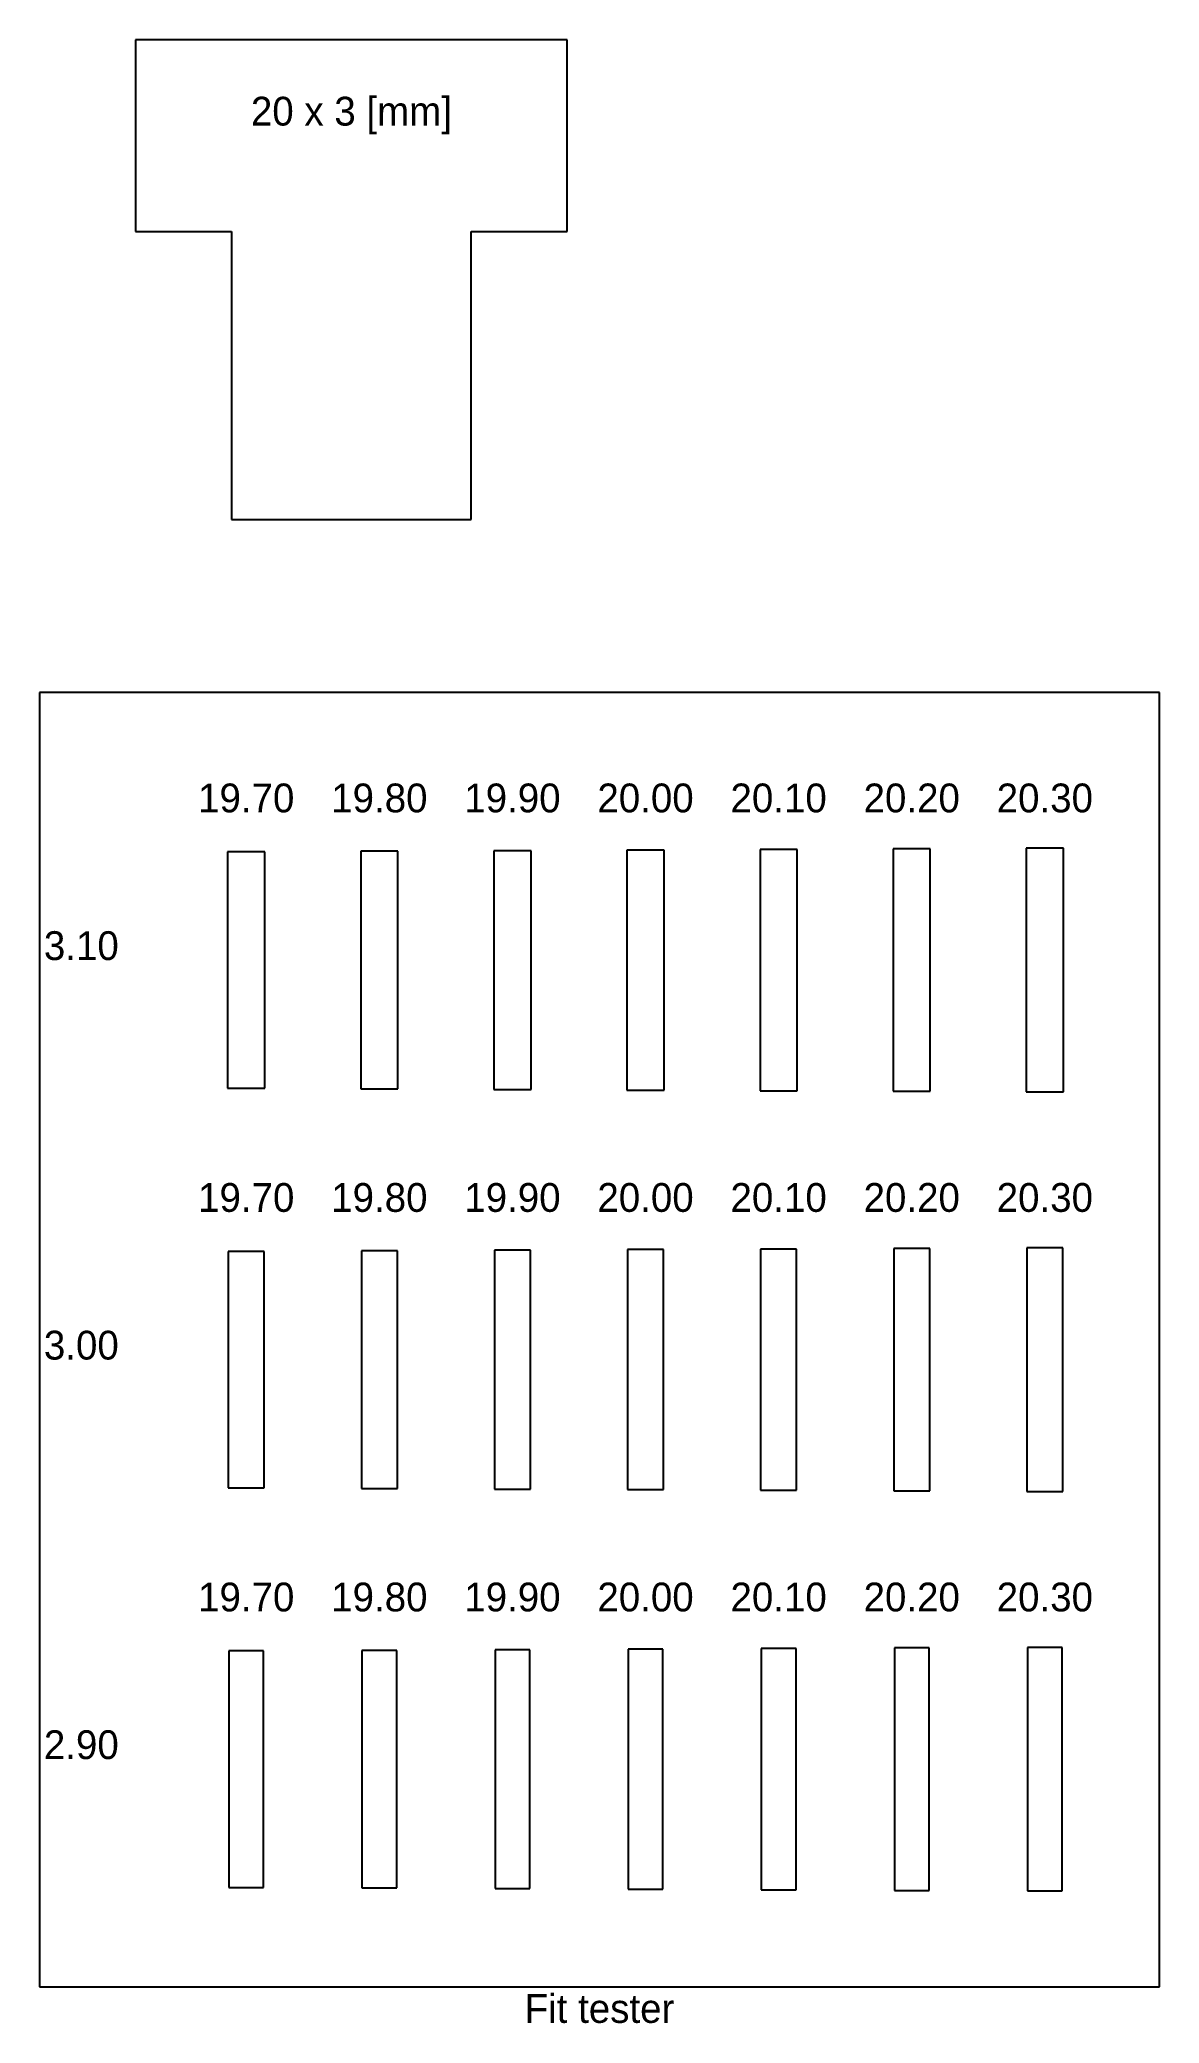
# Model space of a CAD drawing. Header units: millimetres. Extents: x 0 to 93, y -3 to 162.
import ezdxf
from ezdxf.enums import TextEntityAlignment as Align

# ---------------------------------------------------------------- set-up
doc = ezdxf.new("R2010")
doc.units = ezdxf.units.MM
for name, color, linetype in [('HOLES', 1, 'CONTINUOUS'), ('NUMBERS', 7, 'CONTINUOUS'), ('OUTSIDE', 1, 'CONTINUOUS'), ('TEXT', 7, 'CONTINUOUS')]:
    doc.layers.add(name, color=color, linetype=linetype)

msp = doc.modelspace()

# ---------------------------------------------------------------- linework, layer by layer
at = {"layer": 'HOLES'}
for p, q in [((18.78, 94.6), (15.68, 94.6)), ((15.68, 94.6), (15.68, 74.9)), ((18.78, 74.9), (18.78, 94.6)), ((29.88, 94.65), (26.78, 94.65)), ((26.78, 94.65), (26.78, 74.85)), ((29.88, 74.85), (29.88, 94.65)), ((40.98, 94.7), (37.88, 94.7)), ((37.88, 94.7), (37.88, 74.8)), ((40.98, 74.8), (40.98, 94.7)), ((52.08, 94.75), (48.98, 94.75)), ((48.98, 94.75), (48.98, 74.75)), ((52.08, 74.75), (52.08, 94.75)), ((63.18, 94.8), (60.08, 94.8)), ((60.08, 94.8), (60.08, 74.7)), ((63.18, 74.7), (63.18, 94.8)), ((74.28, 94.85), (71.18, 94.85)), ((71.18, 94.85), (71.18, 74.65)), ((74.28, 74.65), (74.28, 94.85)), ((85.38, 94.9), (82.28, 94.9)), ((82.28, 94.9), (82.28, 74.6)), ((85.38, 74.6), (85.38, 94.9)), ((15.68, 74.9), (18.78, 74.9)), ((26.78, 74.85), (29.88, 74.85)), ((37.88, 74.8), (40.98, 74.8)), ((48.98, 74.75), (52.08, 74.75)), ((60.08, 74.7), (63.18, 74.7)), ((71.18, 74.65), (74.28, 74.65)), ((82.28, 74.6), (85.38, 74.6)), ((18.73, 61.3), (15.73, 61.3)), ((15.73, 61.3), (15.73, 41.6)), ((18.73, 41.6), (18.73, 61.3)), ((29.83, 61.35), (26.83, 61.35)), ((26.83, 61.35), (26.83, 41.55)), ((29.83, 41.55), (29.83, 61.35)), ((40.93, 61.4), (37.93, 61.4)), ((37.93, 61.4), (37.93, 41.5)), ((40.93, 41.5), (40.93, 61.4)), ((52.03, 61.45), (49.03, 61.45)), ((49.03, 61.45), (49.03, 41.45)), ((52.03, 41.45), (52.03, 61.45)), ((63.13, 61.5), (60.13, 61.5)), ((60.13, 61.5), (60.13, 41.4)), ((63.13, 41.4), (63.13, 61.5)), ((74.23, 61.55), (71.23, 61.55)), ((71.23, 61.55), (71.23, 41.35)), ((74.23, 41.35), (74.23, 61.55)), ((85.33, 61.6), (82.33, 61.6)), ((82.33, 61.6), (82.33, 41.3)), ((85.33, 41.3), (85.33, 61.6)), ((15.73, 41.6), (18.73, 41.6)), ((26.83, 41.55), (29.83, 41.55)), ((37.93, 41.5), (40.93, 41.5)), ((49.03, 41.45), (52.03, 41.45)), ((60.13, 41.4), (63.13, 41.4)), ((71.23, 41.35), (74.23, 41.35)), ((82.33, 41.3), (85.33, 41.3)), ((51.98, 28.15), (49.08, 28.15)), ((49.08, 28.15), (49.08, 8.15)), ((51.98, 8.15), (51.98, 28.15)), ((63.08, 28.2), (60.18, 28.2)), ((60.18, 28.2), (60.18, 8.1)), ((63.08, 8.1), (63.08, 28.2)), ((74.18, 28.25), (71.28, 28.25)), ((71.28, 28.25), (71.28, 8.05)), ((74.18, 8.05), (74.18, 28.25)), ((85.28, 28.3), (82.38, 28.3)), ((82.38, 28.3), (82.38, 8)), ((85.28, 8), (85.28, 28.3)), ((18.68, 28), (15.78, 28)), ((15.78, 28), (15.78, 8.3)), ((18.68, 8.3), (18.68, 28)), ((29.78, 28.05), (26.88, 28.05)), ((26.88, 28.05), (26.88, 8.25)), ((29.78, 8.25), (29.78, 28.05)), ((40.88, 28.1), (37.98, 28.1)), ((37.98, 28.1), (37.98, 8.2)), ((40.88, 8.2), (40.88, 28.1)), ((15.78, 8.3), (18.68, 8.3)), ((26.88, 8.25), (29.78, 8.25)), ((37.98, 8.2), (40.88, 8.2)), ((49.08, 8.15), (51.98, 8.15)), ((60.18, 8.1), (63.08, 8.1)), ((71.28, 8.05), (74.18, 8.05)), ((82.38, 8), (85.28, 8))]:
    msp.add_line(p, q, dxfattribs=at)
at = {"layer": 'OUTSIDE'}
for p, q in [((44, 162.3), (8, 162.3)), ((8, 162.3), (8, 146.3)), ((44, 146.3), (44, 162.3)), ((8, 146.3), (16, 146.3)), ((16, 146.3), (16, 122.3)), ((36, 122.3), (36, 146.3)), ((36, 146.3), (44, 146.3)), ((16, 122.3), (36, 122.3)), ((93.38, 107.9), (0, 107.9)), ((0, 107.9), (0, 0)), ((93.38, 0), (93.38, 107.9)), ((0, 0), (93.38, 0))]:
    msp.add_line(p, q, dxfattribs=at)

# ---------------------------------------------------------------- texts
at = {"layer": 'NUMBERS'}
for s, p in [('20 x 3 [mm]', (26, 155.14)), ('19.70', (17.23, 97.9)), ('19.80', (28.33, 97.9)), ('19.90', (39.43, 97.9)), ('20.00', (50.53, 97.9)), ('20.10', (61.63, 97.9)), ('20.20', (72.73, 97.9)), ('20.30', (83.83, 97.9)), ('19.70', (17.23, 64.6)), ('19.80', (28.33, 64.6)), ('19.90', (39.43, 64.6)), ('20.00', (50.53, 64.6)), ('20.10', (61.63, 64.6)), ('20.20', (72.73, 64.6)), ('20.30', (83.83, 64.6)), ('19.70', (17.23, 31.3)), ('19.80', (28.33, 31.3)), ('19.90', (39.43, 31.3)), ('20.00', (50.53, 31.3)), ('20.10', (61.63, 31.3)), ('20.20', (72.73, 31.3)), ('20.30', (83.83, 31.3))]:
    msp.add_text(s, height=2.4, dxfattribs=at).set_placement(p, align=Align.CENTER)
for s, p in [('3.10', (6.6, 85.59)), ('3.00', (6.6, 52.29)), ('2.90', (6.6, 18.99))]:
    msp.add_text(s, height=2.4, dxfattribs=at).set_placement(p, align=Align.RIGHT)
at = {"layer": 'TEXT'}
msp.add_text('Fit tester', height=2.4, dxfattribs=at).set_placement((46.69, -3), align=Align.CENTER)

doc.saveas('drawing.dxf')
